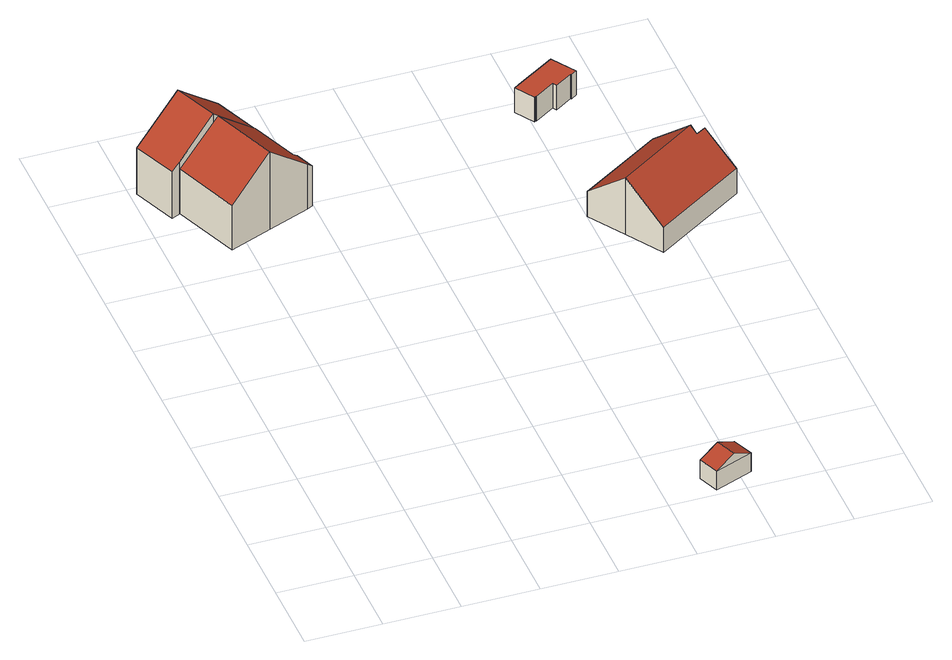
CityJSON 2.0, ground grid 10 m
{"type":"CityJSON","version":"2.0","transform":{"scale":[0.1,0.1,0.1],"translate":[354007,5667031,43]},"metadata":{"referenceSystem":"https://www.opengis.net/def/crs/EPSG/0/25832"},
"CityObjects":{
"building1":{"type":"Building","attributes":{"Gemeindeschluessel":"05111000","function":"31001_1010","roofType":"3100","measuredHeight":12.42,"storeysAboveGround":2},"address":[{"country":"Germany","locality":"Düsseldorf","thoroughfareNumber":"57","thoroughfareName":"Bad Harzburger Straße","postcode":"40595"}],"geometry":[{"type":"Solid","lod":"2","boundaries":[[[[0,1,2,3]],[[4,5,1,0]],[[6,7,5,4]],[[8,9,7,6]],[[10,11,9,8]],[[12,13,11,10]],[[14,15,13,12]],[[3,2,15,14]],[[6,4,0,3,8]],[[14,12,10,8,3]],[[1,5,7,9,11,13,15,2]]]],"semantics":{"surfaces":[{"type":"WallSurface"},{"type":"RoofSurface"},{"type":"GroundSurface"}],"values":[[0,0,0,0,0,0,0,0,1,1,2]]}}]},
"building2":{"type":"Building","attributes":{"Gemeindeschluessel":"05111000","function":"31001_1010","roofType":"3100","measuredHeight":11.73,"storeysAboveGround":2},"address":[{"country":"Germany","locality":"Düsseldorf","thoroughfareNumber":"59","thoroughfareName":"Bad Harzburger Straße","postcode":"40595"}],"geometry":[{"type":"Solid","lod":"2","boundaries":[[[[16,17,18,19]],[[20,21,17,16]],[[22,23,21,20]],[[14,24,23,22]],[[25,26,24,14]],[[27,28,26,25]],[[29,30,28,27]],[[31,32,30,29]],[[33,34,32,31]],[[19,18,34,33]],[[20,16,19,22]],[[33,31,29,27,25,14,22,19]],[[17,21,23,24,26,28,30,32,34,18]]]],"semantics":{"surfaces":[{"type":"WallSurface"},{"type":"RoofSurface"},{"type":"GroundSurface"}],"values":[[0,0,0,0,0,0,0,0,0,0,1,1,2]]}}]},
"building3":{"type":"Building","attributes":{"Gemeindeschluessel":"05111000","function":"31001_2463","roofType":"3100","measuredHeight":4.08,"storeysAboveGround":1},"address":[{"country":"Germany","locality":"Düsseldorf","thoroughfareNumber":"119a","thoroughfareName":"Clausthal-Zellerfelder-Straße","postcode":"40595"}],"geometry":[{"type":"Solid","lod":"2","boundaries":[[[[35,36,37,38]],[[39,40,36,35]],[[41,42,40,39]],[[38,37,42,41]],[[35,43,39]],[[41,44,38]],[[38,44,43,35]],[[39,43,44,41]],[[36,40,42,37]]]],"semantics":{"surfaces":[{"type":"WallSurface"},{"type":"RoofSurface"},{"type":"GroundSurface"}],"values":[[0,0,0,0,0,0,1,1,2]]}}]},
"building4":{"type":"Building","attributes":{"Gemeindeschluessel":"05111000","function":"31001_1010","roofType":"3100","measuredHeight":8.59,"storeysAboveGround":1},"address":[{"country":"Germany","locality":"Düsseldorf","thoroughfareNumber":"74","thoroughfareName":"Bad Harzburger Straße","postcode":"40595"}],"geometry":[{"type":"Solid","lod":"2","boundaries":[[[[45,46,47,48]],[[49,50,46,45]],[[51,52,50,49]],[[53,54,52,51]],[[55,56,54,53]],[[57,58,56,55]],[[59,60,58,57]],[[61,62,60,59]],[[63,64,62,61]],[[48,47,64,63]],[[55,53,51,49,45,57]],[[48,63,61,59,57,45]],[[46,50,52,54,56,58,60,62,64,47]]]],"semantics":{"surfaces":[{"type":"WallSurface"},{"type":"RoofSurface"},{"type":"GroundSurface"}],"values":[[0,0,0,0,0,0,0,0,0,0,1,1,2]]}}]},
"building5":{"type":"Building","attributes":{"Gemeindeschluessel":"05111000","function":"31001_2463","roofType":"1000","measuredHeight":3.71,"storeysAboveGround":1},"address":[{"country":"Germany","locality":"Düsseldorf","thoroughfareNumber":"72","thoroughfareName":"Bad Harzburger Straße","postcode":"40595"}],"geometry":[{"type":"Solid","lod":"2","boundaries":[[[[65,66,67,68]],[[69,70,66,65]],[[71,72,70,69]],[[73,74,72,71]],[[75,76,74,73]],[[77,78,76,75]],[[79,80,78,77]],[[81,82,80,79]],[[83,84,82,81]],[[85,86,84,83]],[[68,67,86,85]],[[83,81,79,77,75,73,71,69,65,68,85]],[[66,70,72,74,76,78,80,82,84,86,67]]]],"semantics":{"surfaces":[{"type":"WallSurface"},{"type":"RoofSurface"},{"type":"GroundSurface"}],"values":[[0,0,0,0,0,0,0,0,0,0,0,1,2]]}}]}
},
"vertices":[
[44,734,87],[44,734,8],[94,753,8],[94,753,132],[33,729,78],[33,729,8],[9,788,78],[9,788,8],[70,812,132],[70,812,8],[85,818,118],[85,818,8],[130,836,78],[130,836,8],[154,777,78],[154,777,8],
[79,645,76],[79,645,9],[135,668,9],[135,668,126],[44,734,76],[44,734,9],[100,756,126],[100,756,9],[154,777,9],[156,778,76],[156,778,9],[181,715,76],[181,715,9],[188,718,70],[188,718,9],[198,693,70],[198,693,9],[191,690,76],[191,690,9],
[515,28,37],[515,28,9],[504,56,9],[504,56,37],[464,8,37],[464,8,9],[453,36,37],[453,36,9],[490,18,50],[479,46,50],
[532,514,94],[532,514,8],[563,466,8],[563,466,46],[501,563,46],[501,563,8],[576,611,46],[576,611,8],[609,632,46],[609,632,8],[610,630,48],[610,630,8],[640,584,94],[640,584,8],[645,576,85],[645,576,8],[658,584,85],[658,584,8],[684,544,46],[684,544,8],
[547,818,48],[547,818,11],[495,785,11],[495,785,48],[568,786,48],[568,786,11],[560,781,48],[560,781,11],[559,782,48],[559,782,11],[536,767,48],[536,767,11],[533,772,48],[533,772,11],[506,755,48],[506,755,11],[505,756,48],[505,756,11],[503,754,48],[503,754,11],[487,780,48],[487,780,11]
]}
